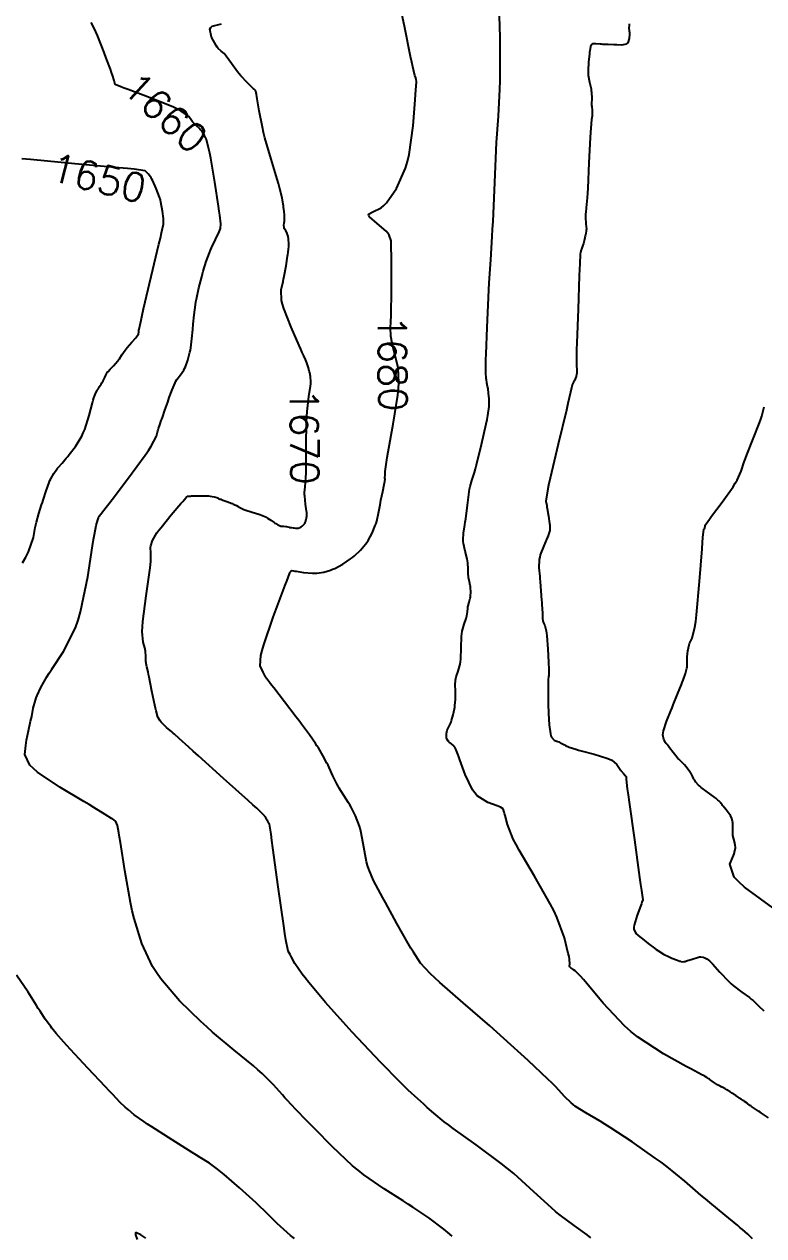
# Model space of a CAD drawing. Header units: metres. Extents: x 837477 to 838477, y 1189014 to 1191014.
# Drawn here: x 837587.8 to 837687.8, y 1189764.5 to 1189928.2 of the extents above; entities that cross this region are included whole.
import ezdxf

# ---------------------------------------------------------------- set-up
doc = ezdxf.new("R2010")
doc.units = ezdxf.units.M
doc.header["$LTSCALE"] = 0.3
doc.layers.add('COTAS 10', color=1, linetype='Continuous')
doc.styles.get("Standard").update_dxf_attribs({"font": 'simplex.shx'})

msp = doc.modelspace()

# ---------------------------------------------------------------- linework, layer by layer
at = {"layer": 'COTAS 10'}
for points, elevation in [([(837686.325, 1189764.068), (837685.669, 1189764.687), (837684.97, 1189765.306), (837684.662, 1189765.566), (837684.304, 1189765.865), (837682.596, 1189767.267), (837680.525, 1189768.976), (837679.938, 1189769.468), (837679.345, 1189769.968), (837677.156, 1189771.846), (837674.711, 1189773.836), (837673.957, 1189774.407), (837673.17, 1189774.987), (837670.047, 1189777.156), (837667.055, 1189779.117), (837666.35, 1189779.566), (837665.698, 1189779.973), (837663.79, 1189781.106), (837662.398, 1189781.972), (837662.072, 1189782.212), (837661.771, 1189782.452), (837660.899, 1189783.319), (837659.714, 1189784.591), (837659.216, 1189785.087), (837658.644, 1189785.645), (837655.965, 1189788.177), (837652.694, 1189791.159), (837651.75, 1189792), (837650.788, 1189792.848), (837647.176, 1189795.965), (837644.029, 1189798.713), (837643.361, 1189799.328), (837642.781, 1189799.88), (837641.422, 1189801.347), (837640.457, 1189802.81), (837640.125, 1189803.359), (837639.765, 1189803.971), (837638.233, 1189806.704), (837636.707, 1189809.504), (837636.351, 1189810.159), (837636.025, 1189810.761), (837635.086, 1189812.502), (837634.428, 1189814.043), (837634.277, 1189814.519), (837634.141, 1189815.016), (837633.764, 1189816.993), (837633.419, 1189818.933), (837633.302, 1189819.409), (837633.177, 1189819.857), (837632.648, 1189821.252), (837632.048, 1189822.416), (837631.878, 1189822.718), (837631.705, 1189823.013), (837631.067, 1189824.006), (837630.445, 1189824.984), (837630.282, 1189825.269), (837630.124, 1189825.561), (837629.589, 1189826.664), (837629.073, 1189827.777), (837628.927, 1189828.075), (837628.78, 1189828.369), (837628.238, 1189829.391), (837627.623, 1189830.424), (837627.429, 1189830.725), (837627.226, 1189831.032), (837626.409, 1189832.194), (837625.352, 1189833.612), (837624.998, 1189834.08), (837624.617, 1189834.582), (837623.019, 1189836.668), (837621.576, 1189838.543), (837621.293, 1189838.911), (837621.06, 1189839.214), (837620.64, 1189839.765), (837620.537, 1189839.923), (837620.503, 1189839.978), (837620.467, 1189840.039), (837620.321, 1189840.301), (837620.135, 1189840.668), (837620.074, 1189840.795), (837620.01, 1189840.933), (837619.744, 1189841.523), (837619.838, 1189842.93), (837620, 1189843.583), (837620.222, 1189844.351), (837621.516, 1189848.075), (837622.876, 1189851.698), (837623.139, 1189852.402), (837623.354, 1189852.976), (837623.719, 1189853.966), (837623.772, 1189854.1), (837623.789, 1189854.134), (837623.807, 1189854.166), (837623.88, 1189854.273), (837623.948, 1189854.351), (837623.974, 1189854.377), (837624.002, 1189854.396), (837624.26, 1189854.358), (837624.418, 1189854.334), (837624.612, 1189854.305), (837625.626, 1189854.151), (837626.806, 1189854.036), (837627.106, 1189854.031), (837627.395, 1189854.038), (837628.34, 1189854.16), (837629.263, 1189854.452), (837629.538, 1189854.566), (837629.821, 1189854.694), (837630.913, 1189855.276), (837631.979, 1189855.972), (837632.246, 1189856.171), (837632.501, 1189856.374), (837633.318, 1189857.131), (837634.007, 1189857.956), (837634.181, 1189858.203), (837634.347, 1189858.456), (837634.884, 1189859.436), (837635.315, 1189860.481), (837635.413, 1189860.775), (837635.503, 1189861.072), (837635.751, 1189862.164), (837635.954, 1189863.284), (837636.015, 1189863.599), (837636.079, 1189863.916), (837636.325, 1189865.076), (837636.53, 1189866.049), (837636.567, 1189866.248), (837636.595, 1189866.415), (837636.628, 1189866.763), (837636.613, 1189866.9), (837636.611, 1189866.966), (837636.621, 1189867.068), (837636.634, 1189867.233), (837636.637, 1189867.306), (837636.638, 1189867.389), (837636.639, 1189867.787), (837636.804, 1189869.057), (837636.909, 1189869.691), (837637.041, 1189870.447), (837637.73, 1189874.195), (837638.355, 1189878.124), (837638.447, 1189878.993), (837638.502, 1189879.768), (837638.407, 1189881.779), (837638.092, 1189883.102), (837638.01, 1189883.444), (837637.929, 1189883.775), (837637.655, 1189884.882), (837637.454, 1189885.843), (837637.42, 1189886.082), (837637.395, 1189886.309), (837637.383, 1189887.033), (837637.429, 1189888.179), (837637.442, 1189888.672), (837637.454, 1189889.243), (837637.496, 1189891.939), (837637.508, 1189893.194), (837637.52, 1189894.667), (837637.521, 1189895.258), (837637.519, 1189895.776), (837637.49, 1189897.053), (837637.456, 1189897.84), (837637.452, 1189898.05), (837637.449, 1189898.256), (837637.455, 1189898.971), (837637.174, 1189899.748), (837636.99, 1189899.993), (837636.76, 1189900.252), (837635.545, 1189901.295), (837634.537, 1189902.225), (837634.437, 1189902.412), (837634.415, 1189902.569), (837634.982, 1189902.883), (837636.126, 1189903.438), (837636.467, 1189903.748), (837636.819, 1189904.124), (837638.177, 1189906.047), (837639.392, 1189908.786), (837639.653, 1189909.677), (837639.881, 1189910.626), (837640.434, 1189914.532), (837640.706, 1189918.047), (837640.758, 1189918.748), (837640.799, 1189919.332), (837640.861, 1189920.46), (837640.83, 1189920.811), (837640.812, 1189920.904), (837640.79, 1189920.996), (837640.678, 1189921.314), (837640.383, 1189922.488), (837640.247, 1189923.119), (837640.086, 1189923.883), (837639.306, 1189927.747), (837638.507, 1189931.634)], 1680), ([(837688.488, 1189780.419), (837687.541, 1189781.044), (837687.325, 1189781.186), (837687.129, 1189781.316), (837686.59, 1189781.673), (837686.187, 1189781.947), (837686.077, 1189782.023), (837685.969, 1189782.1), (837685.581, 1189782.381), (837685.225, 1189782.638), (837685.135, 1189782.7), (837685.05, 1189782.758), (837684.774, 1189782.933), (837684.51, 1189783.099), (837684.432, 1189783.15), (837684.352, 1189783.204), (837684.046, 1189783.418), (837683.734, 1189783.639), (837683.649, 1189783.697), (837683.566, 1189783.753), (837683.275, 1189783.945), (837682.994, 1189784.122), (837682.918, 1189784.169), (837682.842, 1189784.215), (837682.575, 1189784.375), (837682.317, 1189784.515), (837682.247, 1189784.55), (837682.178, 1189784.582), (837681.934, 1189784.682), (837681.648, 1189784.822), (837681.553, 1189784.88), (837681.45, 1189784.947), (837681.023, 1189785.254), (837680.6, 1189785.571), (837680.502, 1189785.643), (837680.411, 1189785.707), (837680.147, 1189785.884), (837679.912, 1189786.018), (837679.839, 1189786.056), (837679.763, 1189786.094), (837679.458, 1189786.235), (837678.464, 1189786.755), (837677.954, 1189787.033), (837677.341, 1189787.368), (837674.279, 1189789.061), (837670.756, 1189791.371), (837669.853, 1189792.096), (837668.982, 1189792.857), (837666.098, 1189795.913), (837663.895, 1189798.591), (837663.452, 1189799.114), (837663.083, 1189799.541), (837662.353, 1189800.297), (837662.123, 1189800.427), (837662.068, 1189800.461), (837662.016, 1189800.494), (837661.861, 1189800.606), (837661.742, 1189800.702), (837661.687, 1189800.747), (837661.605, 1189800.812), (837661.567, 1189800.905), (837661.568, 1189800.944), (837661.573, 1189800.988), (837661.634, 1189801.194), (837661.575, 1189801.884), (837661.504, 1189802.234), (837661.41, 1189802.652), (837660.876, 1189804.734), (837659.839, 1189807.552), (837659.428, 1189808.434), (837658.963, 1189809.36), (837656.836, 1189813.072), (837654.767, 1189816.578), (837654.339, 1189817.375), (837653.974, 1189818.095), (837653.177, 1189820.067), (837652.852, 1189821.291), (837652.784, 1189821.539), (837652.726, 1189821.748), (837652.594, 1189822.177), (837652.233, 1189822.418), (837652.03, 1189822.509), (837651.783, 1189822.61), (837650.517, 1189823.061), (837649.098, 1189823.953), (837648.755, 1189824.333), (837648.432, 1189824.769), (837647.443, 1189826.824), (837646.736, 1189828.83), (837646.591, 1189829.236), (837646.468, 1189829.576), (837646.207, 1189830.267), (837646.045, 1189830.536), (837645.984, 1189830.611), (837645.916, 1189830.686), (837645.613, 1189830.959), (837645.311, 1189831.219), (837645.244, 1189831.285), (837645.184, 1189831.349), (837645.027, 1189831.561), (837644.948, 1189831.806), (837644.937, 1189831.892), (837644.931, 1189831.985), (837644.948, 1189832.383), (837645.03, 1189832.807), (837645.064, 1189832.917), (837645.104, 1189833.022), (837645.289, 1189833.375), (837645.506, 1189833.807), (837645.565, 1189833.963), (837645.624, 1189834.134), (837645.834, 1189834.883), (837646.009, 1189835.722), (837646.045, 1189835.95), (837646.077, 1189836.176), (837646.148, 1189836.978), (837646.168, 1189837.75), (837646.167, 1189837.958), (837646.163, 1189838.163), (837646.126, 1189838.883), (837646.151, 1189839.601), (837646.186, 1189839.805), (837646.233, 1189840.011), (837646.504, 1189840.775), (837646.78, 1189841.738), (837646.83, 1189842.07), (837646.87, 1189842.43), (837646.918, 1189843.964), (837646.965, 1189845.5), (837647.003, 1189845.861), (837647.052, 1189846.194), (837647.322, 1189847.165), (837647.599, 1189847.899), (837647.654, 1189848.083), (837647.698, 1189848.258), (837647.777, 1189848.821), (837647.822, 1189849.33), (837647.844, 1189849.472), (837647.872, 1189849.614), (837648.008, 1189850.127), (837648.14, 1189850.653), (837648.165, 1189850.802), (837648.185, 1189850.954), (837648.215, 1189851.515), (837648.186, 1189852.075), (837648.168, 1189852.225), (837648.146, 1189852.373), (837648.032, 1189852.889), (837647.922, 1189853.454), (837647.902, 1189853.632), (837647.887, 1189853.82), (837647.87, 1189854.578), (837647.817, 1189855.448), (837647.778, 1189855.706), (837647.729, 1189855.973), (837647.466, 1189856.999), (837647.231, 1189858.032), (837647.2, 1189858.303), (837647.184, 1189858.568), (837647.249, 1189859.469), (837647.426, 1189860.57), (837647.481, 1189860.96), (837647.538, 1189861.387), (837647.764, 1189863.237), (837648.003, 1189865.022), (837648.068, 1189865.407), (837648.133, 1189865.746), (837648.364, 1189866.578), (837648.703, 1189867.644), (837648.837, 1189868.13), (837648.987, 1189868.7), (837649.673, 1189871.446), (837650.318, 1189874.23), (837650.443, 1189874.823), (837650.544, 1189875.339), (837650.717, 1189876.56), (837650.717, 1189877.272), (837650.71, 1189877.466), (837650.699, 1189877.66), (837650.635, 1189878.35), (837650.549, 1189878.986), (837650.525, 1189879.145), (837650.501, 1189879.297), (837650.411, 1189879.785), (837650.331, 1189880.243), (837650.313, 1189880.375), (837650.296, 1189880.511), (837650.251, 1189881.021), (837650.256, 1189882.299), (837650.271, 1189882.919), (837650.292, 1189883.654), (837650.42, 1189887.267), (837650.597, 1189891.326), (837650.65, 1189892.342), (837650.704, 1189893.311), (837650.914, 1189896.42), (837651.123, 1189899.566), (837651.177, 1189900.557), (837651.23, 1189901.602), (837651.406, 1189905.809), (837651.591, 1189910.11), (837651.648, 1189911.214), (837651.709, 1189912.279), (837651.951, 1189915.809), (837652.146, 1189919.448), (837652.177, 1189920.582), (837652.199, 1189921.77), (837652.192, 1189926.517), (837652.074, 1189930.757)], 1690), ([(837645.685, 1189764.427), (837645.121, 1189764.906), (837644.558, 1189765.368), (837642.547, 1189766.887), (837640.405, 1189768.345), (837639.76, 1189768.768), (837639.092, 1189769.2), (837636.492, 1189770.831), (837633.752, 1189772.724), (837632.997, 1189773.322), (837632.243, 1189773.952), (837629.53, 1189776.492), (837627.126, 1189778.938), (837626.567, 1189779.508), (837626.053, 1189780.033), (837624.581, 1189781.542), (837623.402, 1189782.785), (837623.073, 1189783.142), (837622.743, 1189783.505), (837621.542, 1189784.859), (837619.995, 1189786.426), (837619.447, 1189786.923), (837618.847, 1189787.446), (837616.246, 1189789.563), (837613.319, 1189791.983), (837612.514, 1189792.698), (837611.711, 1189793.432), (837608.826, 1189796.246), (837606.299, 1189799.218), (837605.721, 1189800.052), (837605.195, 1189800.891), (837603.735, 1189803.963), (837602.702, 1189807.371), (837602.446, 1189808.422), (837602.202, 1189809.519), (837601.429, 1189813.871), (837600.862, 1189817.637), (837600.748, 1189818.365), (837600.654, 1189818.956), (837600.469, 1189819.954), (837600.41, 1189820.068), (837600.394, 1189820.101), (837600.378, 1189820.136), (837600.325, 1189820.266), (837600.273, 1189820.387), (837600.258, 1189820.414), (837600.243, 1189820.44), (837600.186, 1189820.511), (837599.94, 1189820.683), (837599.806, 1189820.772), (837599.642, 1189820.879), (837598.812, 1189821.415), (837597.253, 1189822.377), (837596.629, 1189822.754), (837595.923, 1189823.178), (837592.68, 1189825.105), (837589.651, 1189827.143), (837589.079, 1189827.636), (837588.623, 1189828.099), (837587.939, 1189829.513), (837588.057, 1189830.749), (837588.107, 1189831.099), (837588.163, 1189831.451), (837588.426, 1189832.753), (837588.715, 1189834.027), (837588.787, 1189834.363), (837588.856, 1189834.691), (837589.078, 1189835.814), (837589.355, 1189836.894), (837589.459, 1189837.195), (837589.575, 1189837.497), (837590.092, 1189838.593), (837590.923, 1189840.009), (837591.238, 1189840.512), (837591.588, 1189841.063), (837593.157, 1189843.453), (837594.762, 1189846.644), (837595.135, 1189847.7), (837595.477, 1189848.83), (837596.455, 1189853.534), (837597.097, 1189857.761), (837597.227, 1189858.591), (837597.336, 1189859.273), (837597.557, 1189860.507), (837597.645, 1189860.783), (837597.671, 1189860.862), (837597.696, 1189860.942), (837597.793, 1189861.239), (837597.89, 1189861.511), (837597.917, 1189861.575), (837597.943, 1189861.634), (837598.038, 1189861.805), (837598.136, 1189861.941), (837598.165, 1189861.978), (837598.195, 1189862.015), (837598.308, 1189862.144), (837598.941, 1189862.955), (837599.298, 1189863.421), (837599.734, 1189863.992), (837601.964, 1189866.929), (837604.209, 1189869.993), (837604.655, 1189870.645), (837605.024, 1189871.212), (837605.72, 1189872.551), (837605.909, 1189873.265), (837605.959, 1189873.439), (837606.008, 1189873.602), (837606.172, 1189874.105), (837606.373, 1189874.672), (837606.445, 1189874.876), (837606.523, 1189875.1), (837606.864, 1189876.079), (837607.249, 1189877.177), (837607.355, 1189877.477), (837607.461, 1189877.774), (837607.841, 1189878.833), (837608.243, 1189879.781), (837608.363, 1189880.009), (837608.486, 1189880.222), (837608.959, 1189880.868), (837609.418, 1189881.506), (837609.533, 1189881.713), (837609.641, 1189881.935), (837609.988, 1189882.847), (837610.258, 1189883.899), (837610.319, 1189884.208), (837610.373, 1189884.524), (837610.516, 1189885.731), (837610.625, 1189886.993), (837610.691, 1189887.697), (837610.821, 1189888.975), (837611.003, 1189890.313), (837611.07, 1189890.703), (837611.144, 1189891.102), (837611.47, 1189892.612), (837611.845, 1189894.11), (837611.951, 1189894.501), (837612.056, 1189894.881), (837612.442, 1189896.167), (837612.875, 1189897.368), (837613.011, 1189897.694), (837613.154, 1189898.018), (837613.725, 1189899.165), (837614.21, 1189900.174), (837614.298, 1189900.411), (837614.366, 1189900.63), (837614.446, 1189901.266), (837614.287, 1189902.441), (837614.204, 1189902.999), (837614.105, 1189903.657), (837613.609, 1189906.876), (837613.066, 1189910.121), (837612.938, 1189910.796), (837612.819, 1189911.374), (837612.469, 1189912.655), (837612.207, 1189913.214), (837612.144, 1189913.338), (837612.084, 1189913.447), (837611.902, 1189913.73), (837611.692, 1189913.965), (837611.615, 1189914.044), (837611.53, 1189914.13), (837611.154, 1189914.491), (837610.732, 1189914.931), (837610.617, 1189915.066), (837610.504, 1189915.207), (837610.104, 1189915.765), (837609.065, 1189916.516), (837608.548, 1189916.778), (837607.933, 1189917.064), (837604.885, 1189918.292), (837601.911, 1189919.407), (837601.343, 1189919.621), (837600.886, 1189919.794), (837600.155, 1189920.079), (837600.142, 1189920.114), (837600.137, 1189920.13), (837600.131, 1189920.148), (837600.105, 1189920.237), (837600.075, 1189920.363), (837600.067, 1189920.405), (837600.058, 1189920.451), (837600.028, 1189920.641), (837599.797, 1189921.352), (837599.662, 1189921.725), (837599.497, 1189922.174), (837598.942, 1189923.644), (837598.642, 1189924.436), (837597.734, 1189926.732), (837597.535, 1189927.205), (837597.358, 1189927.606), (837596.906, 1189928.463)], 1660), ([(837664.471, 1189764.204), (837663.963, 1189764.592), (837662.194, 1189765.849), (837660.316, 1189767.247), (837659.74, 1189767.724), (837659.139, 1189768.239), (837656.765, 1189770.421), (837654.022, 1189772.875), (837653.189, 1189773.562), (837652.324, 1189774.251), (837648.931, 1189776.765), (837645.862, 1189778.962), (837645.2, 1189779.452), (837644.621, 1189779.89), (837643.209, 1189781.043), (837642.342, 1189781.836), (837642.106, 1189782.047), (837641.872, 1189782.255), (837641.043, 1189782.972), (837639.777, 1189784.158), (837639.267, 1189784.66), (837638.688, 1189785.238), (837636.024, 1189787.953), (837632.991, 1189791.142), (837632.179, 1189792.019), (837631.38, 1189792.892), (837628.595, 1189796.024), (837626.315, 1189798.721), (837625.834, 1189799.321), (837625.418, 1189799.856), (837624.455, 1189801.258), (837623.988, 1189802.115), (837623.884, 1189802.307), (837623.79, 1189802.479), (837623.544, 1189802.937), (837623.23, 1189804.475), (837623.094, 1189805.329), (837622.937, 1189806.368), (837622.196, 1189811.666), (837621.479, 1189816.919), (837621.338, 1189817.929), (837621.222, 1189818.748), (837621.012, 1189820.1), (837620.964, 1189820.193), (837620.951, 1189820.218), (837620.937, 1189820.241), (837620.886, 1189820.321), (837620.836, 1189820.399), (837620.81, 1189820.445), (837620.767, 1189820.533), (837620.726, 1189820.622), (837620.715, 1189820.646), (837620.703, 1189820.67), (837620.659, 1189820.752), (837620.61, 1189820.834), (837620.595, 1189820.858), (837620.578, 1189820.883), (837620.513, 1189820.976), (837620.424, 1189821.095), (837620.392, 1189821.137), (837620.358, 1189821.182), (837620.211, 1189821.373), (837619.28, 1189822.259), (837618.752, 1189822.741), (837618.106, 1189823.325), (837614.797, 1189826.294), (837611.398, 1189829.334), (837610.696, 1189829.964), (837610.098, 1189830.503), (837608.8, 1189831.685), (837608.16, 1189832.271), (837607.976, 1189832.434), (837607.789, 1189832.597), (837607.089, 1189833.188), (837606.474, 1189833.762), (837606.341, 1189833.915), (837606.223, 1189834.064), (837605.931, 1189834.581), (837605.693, 1189835.423), (837605.608, 1189835.777), (837605.516, 1189836.184), (837605.119, 1189838.092), (837604.738, 1189839.968), (837604.657, 1189840.355), (837604.586, 1189840.685), (837604.417, 1189841.397), (837604.336, 1189841.814), (837604.321, 1189841.957), (837604.308, 1189842.112), (837604.291, 1189842.773), (837604.234, 1189843.519), (837604.198, 1189843.728), (837604.153, 1189843.939), (837603.915, 1189844.709), (837603.802, 1189846.147), (837603.835, 1189846.778), (837603.896, 1189847.511), (837604.352, 1189851.001), (837604.835, 1189854.428), (837604.913, 1189855.121), (837604.968, 1189855.704), (837604.966, 1189856.883), (837604.906, 1189857.405), (837604.923, 1189857.572), (837604.956, 1189857.75), (837605.2, 1189858.473), (837605.795, 1189859.479), (837606.049, 1189859.836), (837606.342, 1189860.226), (837607.722, 1189861.913), (837609.041, 1189863.453), (837609.294, 1189863.749), (837609.5, 1189863.989), (837609.838, 1189864.388), (837609.863, 1189864.414), (837609.87, 1189864.42), (837609.877, 1189864.425), (837609.905, 1189864.438), (837609.942, 1189864.447), (837609.955, 1189864.449), (837609.97, 1189864.452), (837610.035, 1189864.463), (837610.315, 1189864.475), (837610.466, 1189864.479), (837610.648, 1189864.484), (837611.57, 1189864.502), (837612.557, 1189864.492), (837612.78, 1189864.479), (837612.982, 1189864.462), (837613.529, 1189864.362), (837613.865, 1189864.252), (837613.933, 1189864.228), (837613.991, 1189864.207), (837614.11, 1189864.155), (837614.313, 1189864.069), (837614.424, 1189864.027), (837614.558, 1189863.976), (837615.238, 1189863.724), (837615.949, 1189863.454), (837616.102, 1189863.392), (837616.235, 1189863.336), (837616.561, 1189863.178), (837616.776, 1189863.049), (837616.84, 1189863.011), (837616.907, 1189862.973), (837617.162, 1189862.825), (837617.533, 1189862.657), (837617.673, 1189862.606), (837617.829, 1189862.553), (837618.523, 1189862.343), (837619.243, 1189862.131), (837619.415, 1189862.076), (837619.575, 1189862.023), (837620.054, 1189861.844), (837620.473, 1189861.641), (837620.595, 1189861.573), (837620.72, 1189861.5), (837621.194, 1189861.19), (837621.64, 1189860.884), (837621.748, 1189860.813), (837621.849, 1189860.747), (837622.156, 1189860.559), (837622.431, 1189860.44), (837622.511, 1189860.418), (837622.594, 1189860.401), (837622.907, 1189860.379), (837623.196, 1189860.373), (837623.264, 1189860.366), (837623.326, 1189860.356), (837623.505, 1189860.301), (837623.666, 1189860.242), (837623.716, 1189860.229), (837623.769, 1189860.219), (837623.983, 1189860.196), (837624.203, 1189860.182), (837624.261, 1189860.177), (837624.318, 1189860.171), (837624.509, 1189860.147), (837624.679, 1189860.13), (837624.723, 1189860.129), (837624.764, 1189860.13), (837624.901, 1189860.148), (837625.035, 1189860.19), (837625.074, 1189860.207), (837625.115, 1189860.225), (837625.273, 1189860.309), (837625.427, 1189860.41), (837625.466, 1189860.439), (837625.503, 1189860.468), (837625.621, 1189860.577), (837625.72, 1189860.697), (837625.746, 1189860.732), (837625.77, 1189860.769), (837625.847, 1189860.911), (837625.909, 1189861.062), (837625.924, 1189861.104), (837625.937, 1189861.147), (837625.973, 1189861.305), (837626.002, 1189861.467), (837626.011, 1189861.513), (837626.02, 1189861.558), (837626.056, 1189861.726), (837626.052, 1189862.084), (837626.036, 1189862.249), (837626.014, 1189862.444), (837625.88, 1189863.385), (837625.766, 1189864.431), (837625.756, 1189864.69), (837625.755, 1189864.937), (837625.828, 1189865.719), (837625.93, 1189866.989), (837625.947, 1189867.543), (837625.96, 1189868.185), (837625.964, 1189871.235), (837626.003, 1189874.466), (837626.036, 1189875.222), (837626.08, 1189875.918), (837626.321, 1189877.931), (837626.544, 1189879.331), (837626.576, 1189879.641), (837626.596, 1189879.917), (837626.562, 1189880.634), (837626.448, 1189881.115), (837626.417, 1189881.243), (837626.386, 1189881.368), (837626.279, 1189881.8), (837626.152, 1189882.228), (837626.109, 1189882.35), (837626.063, 1189882.475), (837625.869, 1189882.938), (837625.648, 1189883.43), (837625.439, 1189883.893), (837625.245, 1189884.326), (837625.019, 1189884.833), (837623.93, 1189887.276), (837622.933, 1189889.829), (837622.765, 1189890.405), (837622.644, 1189890.924), (837622.595, 1189892.329), (837622.85, 1189893.46), (837622.921, 1189893.807), (837622.991, 1189894.169), (837623.243, 1189895.597), (837623.449, 1189896.875), (837623.49, 1189897.142), (837623.525, 1189897.371), (837623.592, 1189897.885), (837623.609, 1189898.174), (837623.611, 1189898.261), (837623.612, 1189898.352), (837623.609, 1189898.704), (837623.591, 1189899.061), (837623.583, 1189899.154), (837623.574, 1189899.245), (837623.531, 1189899.552), (837623.448, 1189899.845), (837623.414, 1189899.926), (837623.375, 1189900.008), (837623.194, 1189900.306), (837623.031, 1189900.605), (837623.002, 1189900.687), (837622.981, 1189900.769), (837622.968, 1189901.063), (837622.999, 1189901.368), (837623.007, 1189901.458), (837623.014, 1189901.549), (837623.036, 1189901.896), (837623.042, 1189902.276), (837623.039, 1189902.388), (837623.034, 1189902.504), (837622.999, 1189902.947), (837622.923, 1189903.51), (837622.892, 1189903.702), (837622.858, 1189903.908), (837622.698, 1189904.783), (837622.36, 1189906.177), (837622.212, 1189906.712), (837622.041, 1189907.311), (837621.23, 1189910.009), (837620.394, 1189912.908), (837620.208, 1189913.633), (837620.041, 1189914.324), (837619.602, 1189916.541), (837619.345, 1189918.162), (837619.293, 1189918.477), (837619.25, 1189918.735), (837619.163, 1189919.184), (837619.134, 1189919.246), (837619.127, 1189919.26), (837619.12, 1189919.272), (837619.1, 1189919.303), (837618.917, 1189919.479), (837618.807, 1189919.582), (837618.673, 1189919.709), (837617.974, 1189920.364), (837617.123, 1189921.25), (837616.892, 1189921.522), (837616.664, 1189921.806), (837615.858, 1189922.931), (837615.162, 1189923.92), (837615.003, 1189924.118), (837614.859, 1189924.284), (837614.458, 1189924.611), (837614.076, 1189924.969), (837613.943, 1189925.154), (837613.798, 1189925.377), (837613.176, 1189926.491), (837612.959, 1189927.594), (837613.069, 1189927.81), (837613.252, 1189927.986), (837614.531, 1189928.297)], 1670), ([(837669.652, 1189928.293), (837669.625, 1189928.009), (837669.607, 1189927.775), (837669.617, 1189927.348), (837669.659, 1189927.126), (837669.662, 1189927.022), (837669.66, 1189926.899), (837669.621, 1189926.3), (837669.434, 1189925.727), (837669.339, 1189925.62), (837669.225, 1189925.536), (837668.659, 1189925.42), (837667.953, 1189925.449), (837667.751, 1189925.456), (837667.546, 1189925.463), (837666.785, 1189925.487), (837666.061, 1189925.52), (837665.88, 1189925.533), (837665.706, 1189925.547), (837665.15, 1189925.613), (837664.731, 1189925.6), (837664.645, 1189925.564), (837664.571, 1189925.515), (837664.409, 1189925.223), (837664.318, 1189924.672), (837664.29, 1189924.459), (837664.259, 1189924.221), (837664.135, 1189923.142), (837664.076, 1189921.962), (837664.086, 1189921.66), (837664.108, 1189921.368), (837664.283, 1189920.404), (837664.478, 1189919.524), (837664.513, 1189919.286), (837664.54, 1189919.05), (837664.566, 1189918.216), (837664.556, 1189917.465), (837664.56, 1189917.282), (837664.566, 1189917.109), (837664.611, 1189916.572), (837664.641, 1189916.102), (837664.637, 1189915.972), (837664.628, 1189915.841), (837664.555, 1189915.369), (837664.434, 1189914.185), (837664.395, 1189913.607), (837664.355, 1189912.919), (837664.19, 1189909.531), (837664.026, 1189906.102), (837663.987, 1189905.389), (837663.95, 1189904.779), (837663.837, 1189903.43), (837663.762, 1189902.791), (837663.749, 1189902.628), (837663.739, 1189902.472), (837663.733, 1189901.961), (837663.756, 1189901.513), (837663.765, 1189901.397), (837663.775, 1189901.284), (837663.822, 1189900.904), (837663.846, 1189900.543), (837663.843, 1189900.442), (837663.834, 1189900.34), (837663.766, 1189899.968), (837663.672, 1189899.589), (837663.647, 1189899.483), (837663.623, 1189899.376), (837663.539, 1189898.986), (837663.444, 1189898.594), (837663.412, 1189898.486), (837663.378, 1189898.379), (837663.236, 1189897.994), (837663.105, 1189897.633), (837663.078, 1189897.541), (837663.055, 1189897.453), (837663.006, 1189897.161), (837662.948, 1189895.856), (837662.919, 1189895.128), (837662.885, 1189894.242), (837662.717, 1189889.718), (837662.561, 1189885.187), (837662.533, 1189884.297), (837662.513, 1189883.564), (837662.499, 1189882.231), (837662.527, 1189881.927), (837662.541, 1189881.757), (837662.56, 1189881.449), (837662.555, 1189881.133), (837662.546, 1189881.043), (837662.533, 1189880.952), (837662.46, 1189880.616), (837662.35, 1189880.292), (837662.315, 1189880.209), (837662.278, 1189880.129), (837662.126, 1189879.865), (837661.981, 1189879.601), (837661.949, 1189879.521), (837661.92, 1189879.439), (837661.845, 1189879.117), (837661.534, 1189877.739), (837661.357, 1189876.991), (837661.14, 1189876.083), (837660.03, 1189871.482), (837658.945, 1189866.866), (837658.745, 1189865.95), (837658.589, 1189865.191), (837658.385, 1189863.757), (837658.486, 1189863.2), (837658.521, 1189862.994), (837658.559, 1189862.766), (837658.724, 1189861.754), (837658.864, 1189860.749), (837658.887, 1189860.525), (837658.903, 1189860.324), (837658.902, 1189859.796), (837658.747, 1189859.252), (837658.666, 1189859.042), (837658.569, 1189858.806), (837658.08, 1189857.737), (837657.619, 1189856.527), (837657.539, 1189856.202), (837657.48, 1189855.881), (837657.442, 1189854.757), (837657.542, 1189853.605), (837657.57, 1189853.267), (837657.599, 1189852.92), (837657.706, 1189851.597), (837657.8, 1189850.387), (837657.821, 1189850.112), (837657.84, 1189849.862), (837657.89, 1189849.173), (837657.919, 1189848.673), (837657.924, 1189848.542), (837657.929, 1189848.413), (837657.936, 1189847.976), (837657.978, 1189847.568), (837658.005, 1189847.457), (837658.038, 1189847.349), (837658.213, 1189846.966), (837658.41, 1189846.248), (837658.458, 1189845.927), (837658.503, 1189845.553), (837658.64, 1189843.763), (837658.732, 1189842.017), (837658.749, 1189841.67), (837658.761, 1189841.383), (837658.775, 1189840.843), (837658.767, 1189840.689), (837658.766, 1189840.645), (837658.766, 1189840.602), (837658.77, 1189840.443), (837658.769, 1189840.291), (837658.764, 1189840.251), (837658.759, 1189840.214), (837658.724, 1189840.087), (837658.69, 1189839.645), (837658.684, 1189839.408), (837658.68, 1189839.121), (837658.678, 1189837.669), (837658.706, 1189835.953), (837658.721, 1189835.499), (837658.739, 1189835.054), (837658.828, 1189833.525), (837658.993, 1189832.315), (837659.059, 1189832.072), (837659.134, 1189831.869), (837659.475, 1189831.467), (837659.817, 1189831.343), (837659.891, 1189831.315), (837659.956, 1189831.29), (837660.119, 1189831.223), (837660.244, 1189831.16), (837660.285, 1189831.139), (837660.33, 1189831.115), (837660.514, 1189831.011), (837660.796, 1189830.867), (837660.901, 1189830.818), (837661.018, 1189830.764), (837661.541, 1189830.536), (837662.424, 1189830.233), (837662.768, 1189830.133), (837663.156, 1189830.024), (837664.917, 1189829.573), (837666.629, 1189829.056), (837666.986, 1189828.907), (837667.292, 1189828.755), (837667.973, 1189828.184), (837668.321, 1189827.639), (837668.417, 1189827.503), (837668.513, 1189827.373), (837668.858, 1189826.958), (837669.127, 1189826.651), (837669.175, 1189826.589), (837669.212, 1189826.537), (837669.251, 1189826.435), (837669.223, 1189826.381), (837669.218, 1189826.359), (837669.214, 1189826.334), (837669.209, 1189826.22), (837669.384, 1189824.879), (837669.494, 1189824.08), (837669.629, 1189823.096), (837670.34, 1189817.998), (837671.052, 1189812.919), (837671.188, 1189811.947), (837671.299, 1189811.164), (837671.479, 1189809.901), (837671.367, 1189809.562), (837671.294, 1189809.36), (837671.202, 1189809.112), (837670.714, 1189807.826), (837670.314, 1189806.475), (837670.277, 1189806.186), (837670.272, 1189805.933), (837670.521, 1189805.326), (837671.056, 1189804.894), (837671.42, 1189804.601), (837672.2, 1189803.973), (837673.043, 1189803.335), (837673.27, 1189803.178), (837673.495, 1189803.029), (837674.286, 1189802.558), (837675.024, 1189802.186), (837675.215, 1189802.098), (837675.4, 1189802.017), (837676.021, 1189801.779), (837676.503, 1189801.617), (837676.6, 1189801.584), (837676.682, 1189801.555), (837676.847, 1189801.493), (837677.088, 1189801.535), (837677.218, 1189801.572), (837677.376, 1189801.621), (837678.172, 1189801.887), (837678.993, 1189802.134), (837679.166, 1189802.169), (837679.316, 1189802.19), (837679.659, 1189802.149), (837679.846, 1189802.034), (837679.898, 1189802.009), (837679.949, 1189801.987), (837680.13, 1189801.933), (837680.511, 1189801.633), (837680.688, 1189801.456), (837680.895, 1189801.239), (837681.902, 1189800.117), (837683.09, 1189798.856), (837683.413, 1189798.552), (837683.733, 1189798.268), (837684.864, 1189797.403), (837685.895, 1189796.666), (837686.151, 1189796.462), (837686.395, 1189796.259), (837687.169, 1189795.525), (837687.864, 1189794.874)], 1700), ([(837587.617, 1189855.434), (837588.048, 1189856.216), (837588.406, 1189856.922), (837589.094, 1189858.846), (837589.337, 1189860.218), (837589.414, 1189860.576), (837589.495, 1189860.926), (837589.825, 1189862.11), (837590.194, 1189863.262), (837590.299, 1189863.59), (837590.407, 1189863.923), (837590.807, 1189865.161), (837591.214, 1189866.293), (837591.325, 1189866.558), (837591.435, 1189866.803), (837591.828, 1189867.516), (837592.238, 1189868.084), (837592.358, 1189868.238), (837592.482, 1189868.391), (837592.955, 1189868.929), (837593.534, 1189869.594), (837593.725, 1189869.826), (837593.928, 1189870.08), (837594.772, 1189871.169), (837595.621, 1189872.556), (837595.827, 1189872.997), (837596.021, 1189873.463), (837596.619, 1189875.351), (837597.073, 1189877.065), (837597.176, 1189877.422), (837597.27, 1189877.728), (837597.526, 1189878.404), (837597.721, 1189878.747), (837597.775, 1189878.842), (837597.83, 1189878.937), (837598.031, 1189879.28), (837598.228, 1189879.608), (837598.28, 1189879.693), (837598.332, 1189879.775), (837598.511, 1189880.053), (837598.675, 1189880.331), (837598.717, 1189880.414), (837598.759, 1189880.499), (837598.897, 1189880.826), (837599.06, 1189881.154), (837599.117, 1189881.24), (837599.179, 1189881.323), (837599.446, 1189881.605), (837599.745, 1189881.886), (837599.828, 1189881.969), (837599.911, 1189882.054), (837600.209, 1189882.379), (837600.521, 1189882.767), (837600.613, 1189882.892), (837600.706, 1189883.025), (837601.061, 1189883.567), (837601.488, 1189884.187), (837601.626, 1189884.368), (837601.774, 1189884.554), (837602.381, 1189885.262), (837602.923, 1189885.877), (837603.03, 1189886.004), (837603.117, 1189886.112), (837603.276, 1189886.348), (837603.307, 1189886.469), (837603.314, 1189886.504), (837603.32, 1189886.54), (837603.336, 1189886.678), (837603.349, 1189886.822), (837603.352, 1189886.862), (837603.356, 1189886.902), (837603.371, 1189887.048), (837603.635, 1189888.223), (837603.796, 1189888.912), (837603.994, 1189889.758), (837606.066, 1189898.5), (837606.265, 1189899.349), (837606.427, 1189900.041), (837606.696, 1189901.231), (837606.687, 1189901.601), (837606.673, 1189901.775), (837606.655, 1189901.98), (837606.549, 1189902.98), (837606.336, 1189904.183), (837606.251, 1189904.516), (837606.153, 1189904.848), (837605.93, 1189905.444), (837605.703, 1189906.048), (837605.22, 1189907.073), (837605.102, 1189907.295), (837604.991, 1189907.49), (837604.645, 1189907.973), (837604.394, 1189908.234), (837604.342, 1189908.29), (837604.298, 1189908.338), (837604.201, 1189908.451), (837602.712, 1189908.636), (837601.79, 1189908.729), (837600.646, 1189908.841), (837594.673, 1189909.396), (837588.689, 1189909.946), (837587.538, 1189910.055)], 1650), ([(837689.534, 1189808.437), (837685.214, 1189811.604), (837684.44, 1189812.321), (837683.85, 1189812.969), (837683.246, 1189814.729), (837683.721, 1189815.86), (837683.811, 1189816.111), (837683.883, 1189816.335), (837683.993, 1189816.92), (837683.957, 1189817.345), (837683.937, 1189817.468), (837683.912, 1189817.594), (837683.784, 1189818.068), (837683.665, 1189818.598), (837683.647, 1189818.758), (837683.634, 1189818.925), (837683.638, 1189819.577), (837683.648, 1189820.2), (837683.638, 1189820.348), (837683.623, 1189820.485), (837683.523, 1189820.893), (837683.321, 1189821.277), (837683.242, 1189821.4), (837683.152, 1189821.529), (837682.742, 1189822.054), (837682.348, 1189822.533), (837682.269, 1189822.633), (837682.202, 1189822.718), (837682.069, 1189822.911), (837682.013, 1189823.006), (837681.995, 1189823.03), (837681.976, 1189823.054), (837681.899, 1189823.13), (837681.808, 1189823.21), (837681.78, 1189823.235), (837681.752, 1189823.262), (837681.639, 1189823.371), (837681.348, 1189823.607), (837681.206, 1189823.713), (837681.037, 1189823.838), (837680.209, 1189824.44), (837679.36, 1189825.082), (837679.18, 1189825.233), (837679.022, 1189825.373), (837678.65, 1189825.779), (837678.446, 1189826.105), (837678.395, 1189826.195), (837678.346, 1189826.283), (837678.191, 1189826.598), (837677.998, 1189826.952), (837677.927, 1189827.065), (837677.847, 1189827.185), (837677.493, 1189827.67), (837677.117, 1189828.131), (837677.024, 1189828.235), (837676.935, 1189828.329), (837676.654, 1189828.581), (837676.336, 1189828.882), (837676.225, 1189829.007), (837676.103, 1189829.149), (837675.579, 1189829.813), (837675.093, 1189830.453), (837674.995, 1189830.58), (837674.914, 1189830.685), (837674.752, 1189830.887), (837674.648, 1189831.023), (837674.604, 1189831.088), (837674.552, 1189831.164), (837674.308, 1189831.538), (837674.19, 1189832.188), (837674.218, 1189832.439), (837674.273, 1189832.72), (837674.688, 1189833.991), (837675.274, 1189835.451), (837675.436, 1189835.852), (837675.598, 1189836.251), (837676.181, 1189837.679), (837676.699, 1189838.972), (837676.819, 1189839.287), (837676.929, 1189839.582), (837677.244, 1189840.491), (837677.434, 1189841.19), (837677.465, 1189841.353), (837677.486, 1189841.504), (837677.487, 1189841.937), (837677.462, 1189842.393), (837677.468, 1189842.557), (837677.48, 1189842.737), (837677.567, 1189843.526), (837677.734, 1189844.34), (837677.796, 1189844.536), (837677.865, 1189844.719), (837678.168, 1189845.277), (837678.528, 1189846.736), (837678.632, 1189847.489), (837678.739, 1189848.392), (837679.139, 1189852.913), (837679.483, 1189857.346), (837679.554, 1189858.195), (837679.613, 1189858.879), (837679.74, 1189859.979), (837679.792, 1189860.015), (837679.805, 1189860.028), (837679.817, 1189860.043), (837679.853, 1189860.105), (837679.878, 1189860.178), (837679.883, 1189860.198), (837679.887, 1189860.219), (837679.894, 1189860.295), (837679.898, 1189860.375), (837679.9, 1189860.398), (837679.902, 1189860.422), (837679.912, 1189860.512), (837680.27, 1189861.048), (837680.492, 1189861.354), (837680.766, 1189861.727), (837682.197, 1189863.641), (837683.675, 1189865.72), (837683.979, 1189866.198), (837684.238, 1189866.632), (837684.79, 1189867.847), (837685.19, 1189869.083), (837685.353, 1189869.531), (837685.539, 1189870.024), (837686.396, 1189872.189), (837687.239, 1189874.351), (837687.416, 1189874.843), (837687.567, 1189875.288), (837687.908, 1189876.514)], 1710), ([(837624.4, 1189764.087), (837623.833, 1189764.533), (837622.039, 1189766.15), (837620.287, 1189767.872), (837619.747, 1189768.384), (837619.183, 1189768.911), (837616.948, 1189770.94), (837614.873, 1189772.745), (837614.409, 1189773.132), (837613.993, 1189773.468), (837612.894, 1189774.273), (837611.641, 1189775.054), (837611.128, 1189775.375), (837610.544, 1189775.741), (837607.837, 1189777.445), (837605.12, 1189779.181), (837604.53, 1189779.568), (837604.011, 1189779.915), (837602.72, 1189780.829), (837601.924, 1189781.481), (837601.716, 1189781.663), (837601.514, 1189781.845), (837600.829, 1189782.506), (837599.764, 1189783.619), (837599.322, 1189784.085), (837598.817, 1189784.62), (837596.461, 1189787.123), (837594.117, 1189789.637), (837593.618, 1189790.179), (837593.186, 1189790.653), (837592.169, 1189791.81), (837591.583, 1189792.548), (837591.422, 1189792.759), (837591.262, 1189792.972), (837590.687, 1189793.766), (837589.986, 1189794.817), (837589.746, 1189795.193), (837589.486, 1189795.605), (837588.379, 1189797.401), (837586.823, 1189799.71)], 1650), ([(837604.287, 1189764.161), (837603.621, 1189764.585), (837603.047, 1189764.872), (837602.954, 1189764.888), (837602.889, 1189764.876), (837602.894, 1189764.604), (837603.105, 1189763.993)], 1640)]:
    msp.add_lwpolyline(points, dxfattribs=dict(at, elevation=elevation))

# ---------------------------------------------------------------- texts
at = {"layer": 'COTAS 10', "char_height": 3.8, "attachment_point": 7}
for s, insert, rotation in [('1660', (837600.832, 1189919.33, 1660), 317.45177), ('1650', (837591.117, 1189907.194, 1650), 345.94566), ('1680', (837635.643, 1189888.917, 1680), 270.83134), ('1670', (837623.755, 1189879.011, 1670), 270.58784)]:
    msp.add_mtext(s, dxfattribs=dict(at, insert=insert, rotation=rotation))

doc.saveas('drawing.dxf')
